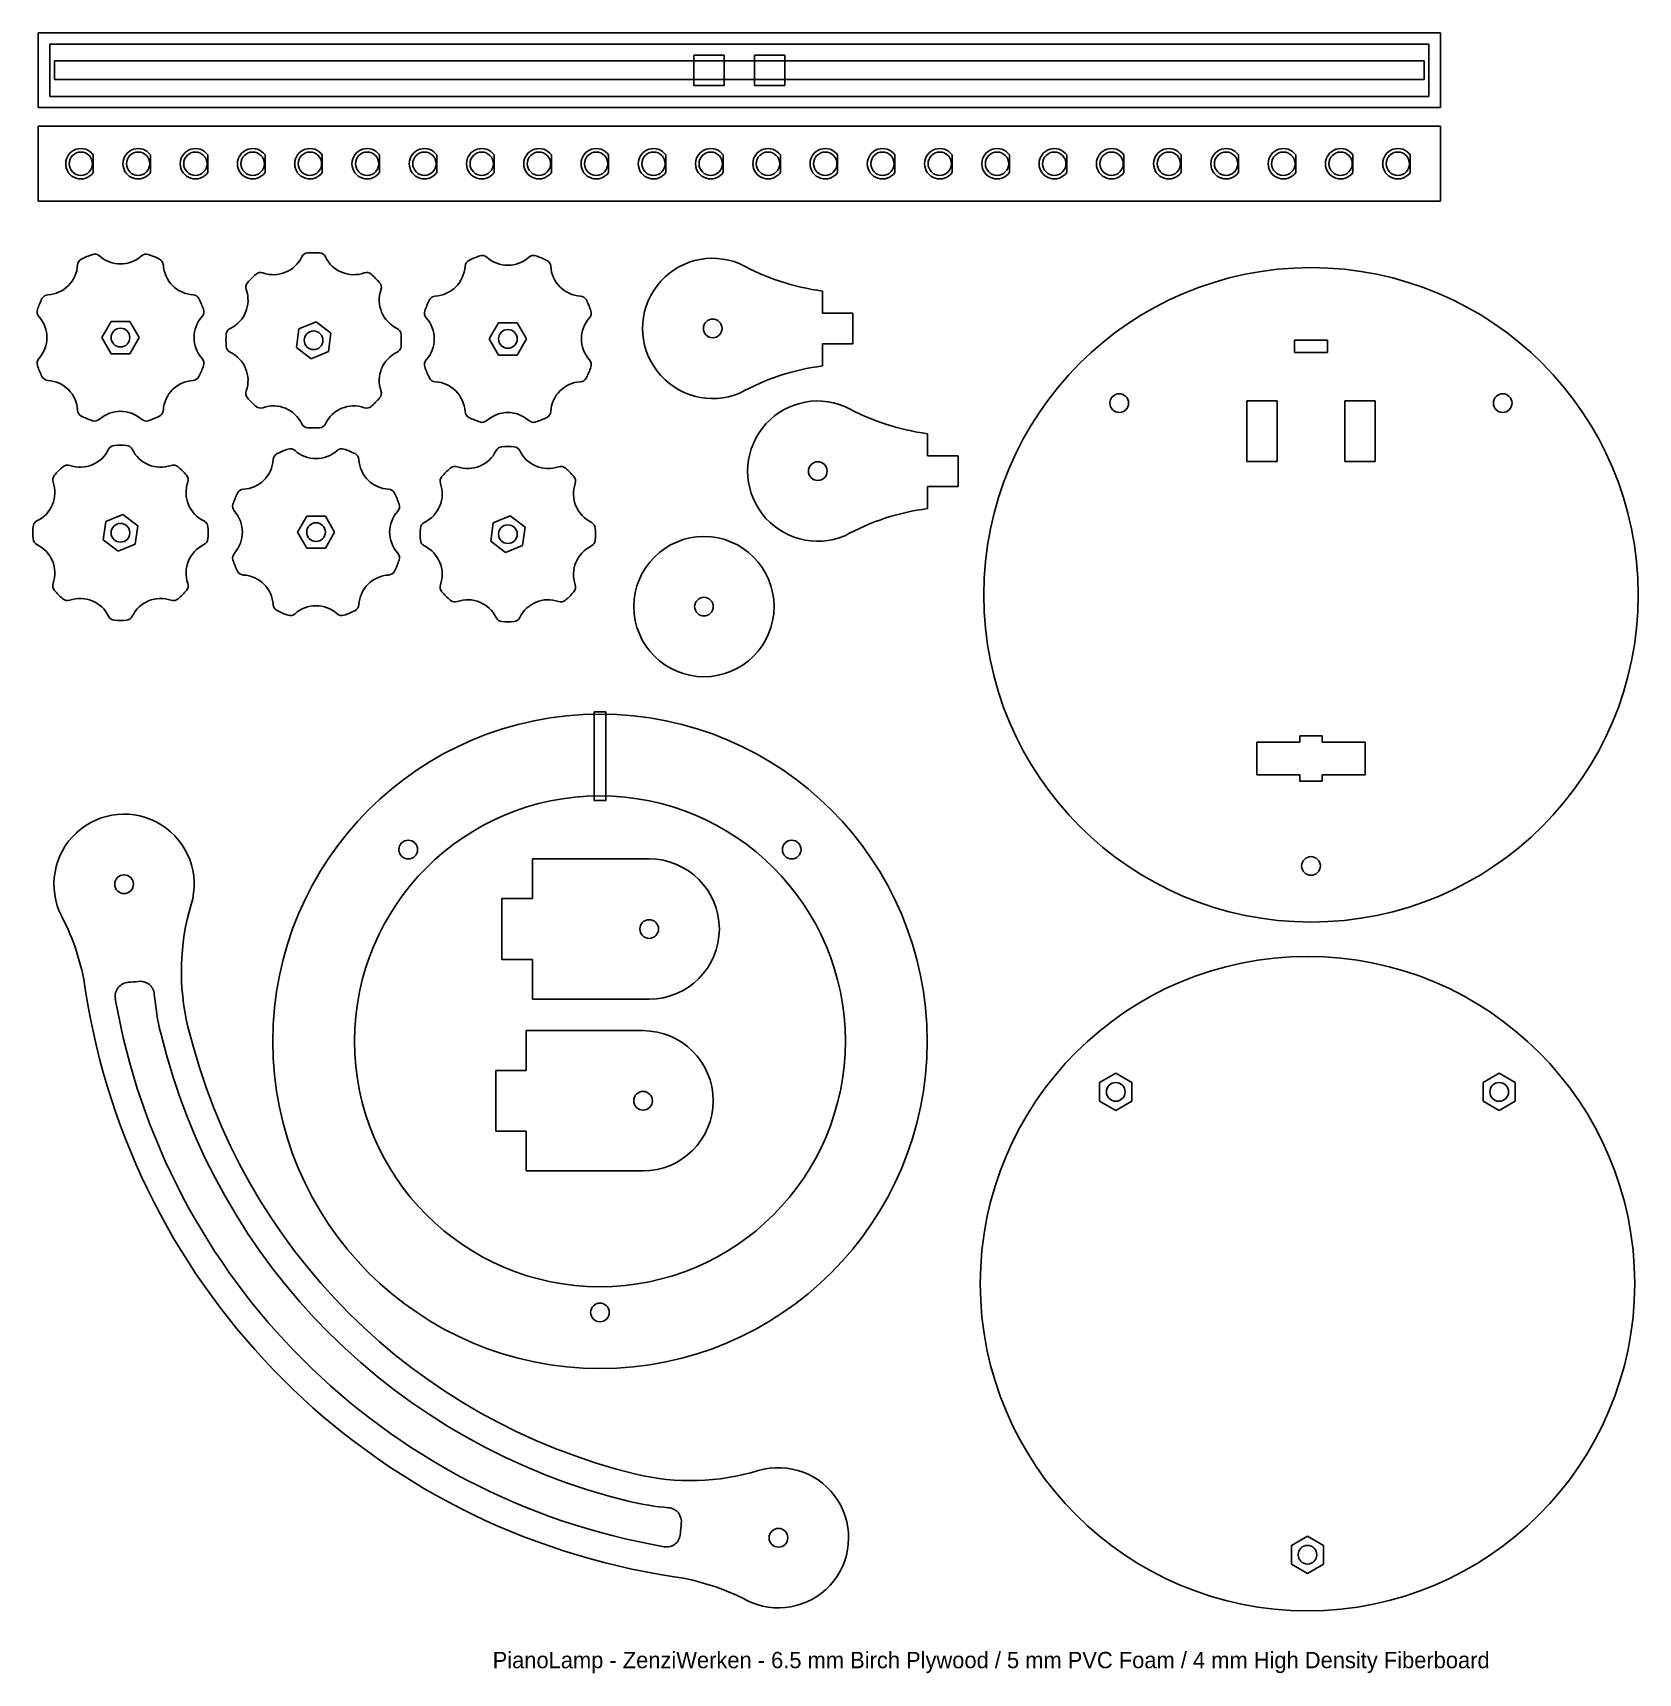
# Model space of a CAD drawing. Extents: x 26 to 369, y 16 to 367.
import ezdxf

# ---------------------------------------------------------------- set-up
doc = ezdxf.new("R2010")
doc.units = 0
doc.layers.add('STANDARD', color=7, linetype='CONTINUOUS')

msp = doc.modelspace()

# ---------------------------------------------------------------- linework, layer by layer
at = {"layer": 'STANDARD', "color": 7, "linetype": 'CONTINUOUS'}
for p, q in [((327.2, 366.5), (27.2, 366.5)), ((27.2, 366.5), (27.2, 350.5)), ((327.2, 350.5), (327.2, 366.5)), ((324.7, 364.1), (29.7, 364.1)), ((29.7, 364.1), (29.7, 352.9)), ((173.95, 361.75), (167.45, 361.75)), ((167.45, 361.75), (167.45, 355.25)), ((173.95, 361.75), (173.95, 355.25)), ((186.95, 361.75), (180.45, 361.75)), ((180.45, 355.25), (180.45, 361.75)), ((186.95, 355.25), (186.95, 361.75)), ((324.7, 352.9), (324.7, 364.1)), ((323.7, 360.5), (30.7, 360.5)), ((30.7, 360.5), (30.7, 356.5)), ((323.7, 356.5), (323.7, 360.5)), ((30.7, 356.5), (323.7, 356.5)), ((167.45, 355.25), (173.95, 355.25)), ((180.45, 355.25), (186.95, 355.25)), ((29.7, 352.9), (324.7, 352.9)), ((27.2, 350.5), (327.2, 350.5)), ((327.2, 346.5), (27.2, 346.5)), ((27.2, 346.5), (27.2, 330.5)), ((327.2, 330.5), (327.2, 346.5)), ((38.97, 340.39), (38.97, 336.62)), ((51.22, 340.39), (51.22, 336.62)), ((63.47, 340.39), (63.47, 336.62)), ((75.72, 340.39), (75.72, 336.62)), ((87.97, 340.39), (87.97, 336.62)), ((100.22, 340.39), (100.22, 336.62)), ((112.47, 340.39), (112.47, 336.62)), ((124.72, 340.39), (124.72, 336.62)), ((136.97, 340.39), (136.97, 336.62)), ((149.22, 340.39), (149.22, 336.62)), ((161.47, 340.39), (161.47, 336.62)), ((173.72, 340.39), (173.72, 336.62)), ((185.97, 340.39), (185.97, 336.62)), ((198.22, 340.39), (198.22, 336.62)), ((210.47, 340.39), (210.47, 336.62)), ((222.72, 340.39), (222.72, 336.62)), ((234.97, 340.39), (234.97, 336.62)), ((247.22, 340.39), (247.22, 336.62)), ((259.47, 340.39), (259.47, 336.62)), ((271.72, 340.39), (271.72, 336.62)), ((283.97, 340.39), (283.97, 336.62)), ((296.22, 340.39), (296.22, 336.62)), ((308.47, 340.39), (308.47, 336.62)), ((320.72, 340.39), (320.72, 336.62)), ((27.2, 330.5), (327.2, 330.5)), ((194.99, 311.26), (194.99, 306.5)), ((201.49, 306.5), (194.99, 306.5)), ((201.49, 300), (201.49, 306.5)), ((42.79, 304.75), (40.8, 301.3)), ((46.78, 304.75), (42.79, 304.75)), ((48.77, 301.3), (46.78, 304.75)), ((82.95, 303.15), (82.43, 299.2)), ((86.63, 304.67), (82.95, 303.15)), ((89.79, 302.25), (86.63, 304.67)), ((89.27, 298.3), (89.79, 302.25)), ((125.68, 304.47), (123.69, 301.02)), ((129.66, 304.47), (125.68, 304.47)), ((131.65, 301.02), (129.66, 304.47)), ((40.8, 301.3), (42.79, 297.85)), ((46.78, 297.85), (48.77, 301.3)), ((82.43, 299.2), (85.59, 296.77)), ((85.59, 296.77), (89.27, 298.3)), ((123.69, 301.02), (125.68, 297.57)), ((129.66, 297.57), (131.65, 301.02)), ((194.99, 300), (194.99, 295.25)), ((194.99, 300), (201.49, 300)), ((295.99, 300.72), (295.99, 298.12)), ((302.99, 300.72), (295.99, 300.72)), ((302.99, 298.12), (302.99, 300.72)), ((42.79, 297.85), (46.78, 297.85)), ((125.68, 297.57), (129.66, 297.57)), ((295.99, 298.12), (302.99, 298.12)), ((285.74, 287.77), (285.74, 274.77)), ((292.24, 287.77), (285.74, 287.77)), ((285.74, 287.77), (285.74, 274.77)), ((292.24, 287.77), (292.24, 274.77)), ((306.74, 287.77), (313.24, 287.77)), ((306.74, 274.77), (306.74, 287.77)), ((313.24, 274.77), (313.24, 287.77)), ((217.47, 280.74), (217.47, 275.98)), ((223.97, 275.98), (217.47, 275.98)), ((223.97, 269.48), (223.97, 275.98)), ((285.74, 274.77), (292.24, 274.77)), ((306.74, 274.77), (313.24, 274.77)), ((217.47, 269.48), (217.47, 264.73)), ((217.47, 269.48), (223.97, 269.48)), ((45.31, 263.49), (41.63, 261.96)), ((48.47, 261.06), (45.31, 263.49)), ((128.19, 263.2), (124.51, 261.68)), ((131.35, 260.78), (128.19, 263.2)), ((41.63, 261.96), (41.11, 258.01)), ((47.95, 257.11), (48.47, 261.06)), ((84.64, 263.13), (82.65, 259.68)), ((82.65, 259.68), (84.64, 256.23)), ((88.62, 263.13), (84.64, 263.13)), ((90.61, 259.68), (88.62, 263.13)), ((88.62, 256.23), (90.61, 259.68)), ((124.51, 261.68), (123.99, 257.73)), ((130.83, 256.83), (131.35, 260.78)), ((41.11, 258.01), (44.27, 255.59)), ((44.27, 255.59), (47.95, 257.11)), ((84.64, 256.23), (88.62, 256.23)), ((123.99, 257.73), (127.15, 255.3)), ((127.15, 255.3), (130.83, 256.83)), ((146.12, 221.26), (148.62, 221.26)), ((146.12, 202.25), (146.12, 221.26)), ((148.62, 221.26), (148.62, 202.25)), ((297.09, 214.77), (287.89, 214.77)), ((287.89, 214.77), (287.89, 213.27)), ((297.09, 216.12), (301.89, 216.12)), ((297.09, 214.77), (297.09, 216.12)), ((301.89, 216.12), (301.89, 214.77)), ((311.09, 214.77), (301.89, 214.77)), ((311.09, 213.27), (311.09, 214.77)), ((287.89, 213.27), (287.89, 209.27)), ((311.09, 213.27), (311.09, 209.27)), ((287.89, 209.27), (287.89, 207.77)), ((287.89, 207.77), (297.09, 207.77)), ((297.09, 206.42), (297.09, 207.77)), ((301.89, 207.77), (311.09, 207.77)), ((301.89, 207.77), (301.89, 206.42)), ((311.09, 207.77), (311.09, 209.27)), ((301.89, 206.42), (297.09, 206.42)), ((146.12, 202.25), (148.62, 202.25)), ((132.91, 189.78), (132.91, 181.28)), ((157.91, 189.78), (132.91, 189.78)), ((132.91, 181.28), (126.41, 181.28)), ((126.41, 181.28), (126.41, 168.28)), ((126.41, 168.28), (132.91, 168.28)), ((132.91, 168.28), (132.91, 159.78)), ((132.91, 159.78), (157.91, 159.78)), ((131.59, 153.04), (131.59, 144.54)), ((156.59, 153.04), (131.59, 153.04)), ((131.59, 144.54), (125.09, 144.54)), ((125.09, 144.54), (125.09, 131.54)), ((257.72, 143.92), (254.27, 141.93)), ((261.17, 141.93), (257.72, 143.92)), ((339.75, 143.92), (336.3, 141.93)), ((343.2, 141.93), (339.75, 143.92)), ((254.27, 141.93), (254.27, 137.95)), ((261.17, 137.95), (261.17, 141.93)), ((336.3, 141.93), (336.3, 137.95)), ((343.2, 137.95), (343.2, 141.93)), ((254.27, 137.95), (257.72, 135.95)), ((257.72, 135.95), (261.17, 137.95)), ((336.3, 137.95), (339.75, 135.95)), ((339.75, 135.95), (343.2, 137.95)), ((125.09, 131.54), (131.59, 131.54)), ((131.59, 131.54), (131.59, 123.04)), ((131.59, 123.04), (156.59, 123.04)), ((298.74, 44.91), (295.29, 42.92)), ((295.29, 42.92), (295.29, 38.93)), ((302.19, 42.92), (298.74, 44.91)), ((302.19, 38.93), (302.19, 42.92)), ((295.29, 38.93), (298.74, 36.94)), ((298.74, 36.94), (302.19, 38.93))]:
    msp.add_line(p, q, dxfattribs=at)
for centre, radius in [((36.32, 338.5), 2.5), ((48.57, 338.5), 2.5), ((60.82, 338.5), 2.5), ((73.07, 338.5), 2.5), ((85.32, 338.5), 2.5), ((97.57, 338.5), 2.5), ((109.82, 338.5), 2.5), ((122.07, 338.5), 2.5), ((134.32, 338.5), 2.5), ((146.57, 338.5), 2.5), ((158.82, 338.5), 2.5), ((171.07, 338.5), 2.5), ((183.32, 338.5), 2.5), ((195.57, 338.5), 2.5), ((207.82, 338.5), 2.5), ((220.07, 338.5), 2.5), ((232.32, 338.5), 2.5), ((244.57, 338.5), 2.5), ((256.82, 338.5), 2.5), ((269.07, 338.5), 2.5), ((281.32, 338.5), 2.5), ((293.57, 338.5), 2.5), ((305.82, 338.5), 2.5), ((318.07, 338.5), 2.5), ((299.49, 246.27), 70), ((44.79, 301.3), 2), ((86.11, 300.72), 2), ((127.67, 301.02), 2), ((171.49, 303.27), 2), ((258.47, 287.29), 2), ((340.5, 287.29), 2), ((193.97, 272.74), 2), ((44.79, 259.54), 2), ((86.63, 259.68), 2), ((127.67, 259.25), 2), ((169.62, 243.75), 15), ((169.62, 243.75), 2), ((147.37, 150.76), 70), ((147.37, 150.76), 52.5), ((106.36, 191.77), 2), ((188.39, 191.77), 2), ((299.49, 188.27), 2), ((45.56, 184.36), 2), ((157.91, 174.78), 2), ((298.74, 98.93), 70), ((257.72, 139.94), 2), ((339.75, 139.94), 2), ((156.59, 138.04), 2), ((147.37, 92.76), 2), ((185.56, 44.55), 2), ((298.74, 40.93), 2)]:
    msp.add_circle(centre, radius, dxfattribs=at)
for centre, radius, start, end in [((36.32, 338.5), 3.25, 35.3746, 324.6254), ((48.57, 338.5), 3.25, 35.3746, 324.6254), ((60.82, 338.5), 3.25, 35.3746, 324.6254), ((73.07, 338.5), 3.25, 35.3746, 324.6254), ((85.32, 338.5), 3.25, 35.3746, 324.6254), ((97.57, 338.5), 3.25, 35.3746, 324.6254), ((109.82, 338.5), 3.25, 35.3746, 324.6254), ((122.07, 338.5), 3.25, 35.3746, 324.6254), ((134.32, 338.5), 3.25, 35.3746, 324.6254), ((146.57, 338.5), 3.25, 35.3746, 324.6254), ((158.82, 338.5), 3.25, 35.3746, 324.6254), ((171.07, 338.5), 3.25, 35.3746, 324.6254), ((183.32, 338.5), 3.25, 35.3746, 324.6254), ((195.57, 338.5), 3.25, 35.3746, 324.6254), ((207.82, 338.5), 3.25, 35.3746, 324.6254), ((220.07, 338.5), 3.25, 35.3746, 324.6254), ((232.32, 338.5), 3.25, 35.3746, 324.6254), ((244.57, 338.5), 3.25, 35.3746, 324.6254), ((256.82, 338.5), 3.25, 35.3746, 324.6254), ((269.07, 338.5), 3.25, 35.3746, 324.6254), ((281.32, 338.5), 3.25, 35.3746, 324.6254), ((293.57, 338.5), 3.25, 35.3746, 324.6254), ((305.82, 338.5), 3.25, 35.3746, 324.6254), ((318.07, 338.5), 3.25, 35.3746, 324.6254), ((84.94, 317.93), 1.5, 93.9104, 154.3018), ((86.11, 300.72), 18.75, 86.0896, 93.9104), ((87.29, 317.93), 1.5, 25.6982, 86.0896), ((28.88, 317.21), 6.75, 273.1982, 356.8018), ((37.11, 316.75), 1.5, 116.4104, 176.8018), ((44.79, 301.3), 18.75, 108.5896, 116.4104), ((39.29, 317.65), 1.5, 48.1982, 108.5896), ((44.79, 323.8), 6.75, 228.1982, 311.8018), ((50.29, 317.65), 1.5, 71.4104, 131.8018), ((44.79, 301.3), 18.75, 63.5896, 71.4104), ((52.46, 316.75), 1.5, 3.1982, 63.5896), ((60.7, 317.21), 6.75, 183.1982, 266.8018), ((77.5, 321.51), 6.75, 250.6982, 334.3018), ((94.72, 321.51), 6.75, 205.6982, 289.3018), ((111.76, 316.93), 6.75, 273.1982, 356.8018), ((120, 316.47), 1.5, 116.4104, 176.8018), ((127.67, 301.02), 18.75, 108.5896, 116.4104), ((122.17, 317.37), 1.5, 48.1982, 108.5896), ((127.67, 323.52), 6.75, 228.1982, 311.8018), ((133.17, 317.37), 1.5, 71.4104, 131.8018), ((127.67, 301.02), 18.75, 63.5896, 71.4104), ((135.34, 316.47), 1.5, 3.1982, 63.5896), ((143.58, 316.93), 6.75, 183.1982, 266.8018), ((171.49, 303.27), 15, 67.3801, 292.6199), ((201.53, 360.83), 50, 240.9653, 262.4897), ((73.11, 312.06), 1.5, 138.9104, 199.3018), ((86.11, 300.72), 18.75, 131.0896, 138.9104), ((74.78, 313.72), 1.5, 70.6982, 131.0896), ((97.45, 313.72), 1.5, 48.9104, 109.3018), ((86.11, 300.72), 18.75, 41.0896, 48.9104), ((99.11, 312.06), 1.5, 340.6982, 41.0896), ((44.79, 301.3), 18.75, 153.5896, 161.4104), ((29.34, 308.97), 1.5, 93.1982, 153.5896), ((60.24, 308.97), 1.5, 26.4104, 86.8018), ((44.79, 301.3), 18.75, 18.5896, 26.4104), ((65.33, 309.33), 6.75, 295.6982, 19.3018), ((106.9, 309.33), 6.75, 160.6982, 244.3018), ((127.67, 301.02), 18.75, 153.5896, 161.4104), ((112.22, 308.69), 1.5, 93.1982, 153.5896), ((143.12, 308.69), 1.5, 26.4104, 86.8018), ((127.67, 301.02), 18.75, 18.5896, 26.4104), ((28.44, 306.8), 1.5, 161.4104, 221.8018), ((22.29, 301.3), 6.75, 318.1982, 41.8018), ((67.29, 301.3), 6.75, 138.1982, 221.8018), ((61.14, 306.8), 1.5, 318.1982, 18.5896), ((111.32, 306.52), 1.5, 161.4104, 221.8018), ((105.17, 301.02), 6.75, 318.1982, 41.8018), ((150.17, 301.02), 6.75, 138.1982, 221.8018), ((144.02, 306.52), 1.5, 318.1982, 18.5896), ((86.11, 300.72), 18.75, 176.0896, 183.9104), ((68.9, 301.9), 1.5, 115.6982, 176.0896), ((103.32, 301.9), 1.5, 3.9104, 64.3018), ((86.11, 300.72), 18.75, 356.0896, 3.9104), ((68.9, 299.55), 1.5, 183.9104, 244.3018), ((103.32, 299.55), 1.5, 295.6982, 356.0896), ((28.44, 295.8), 1.5, 138.1982, 198.5896), ((44.79, 301.3), 18.75, 198.5896, 206.4104), ((44.79, 301.3), 18.75, 333.5896, 341.4104), ((61.14, 295.8), 1.5, 341.4104, 41.8018), ((65.33, 292.11), 6.75, 340.6982, 64.3018), ((106.9, 292.11), 6.75, 115.6982, 199.3018), ((111.32, 295.52), 1.5, 138.1982, 198.5896), ((127.67, 301.02), 18.75, 198.5896, 206.4104), ((127.67, 301.02), 18.75, 333.5896, 341.4104), ((144.02, 295.52), 1.5, 341.4104, 41.8018), ((201.47, 245.67), 50, 97.4439, 118.9594), ((29.34, 293.63), 1.5, 206.4104, 266.8018), ((28.88, 285.39), 6.75, 3.1982, 86.8018), ((60.7, 285.39), 6.75, 93.1982, 176.8018), ((60.24, 293.63), 1.5, 273.1982, 333.5896), ((112.22, 293.34), 1.5, 206.4104, 266.8018), ((111.76, 285.11), 6.75, 3.1982, 86.8018), ((143.58, 285.11), 6.75, 93.1982, 176.8018), ((143.12, 293.34), 1.5, 273.1982, 333.5896), ((73.11, 289.39), 1.5, 160.6982, 221.0896), ((86.11, 300.72), 18.75, 221.0896, 228.9104), ((86.11, 300.72), 18.75, 311.0896, 318.9104), ((99.11, 289.39), 1.5, 318.9104, 19.3018), ((37.11, 285.85), 1.5, 183.1982, 243.5896), ((44.79, 301.3), 18.75, 243.5896, 251.4104), ((44.79, 278.8), 6.75, 48.1982, 131.8018), ((44.79, 301.3), 18.75, 288.5896, 296.4104), ((52.46, 285.85), 1.5, 296.4104, 356.8018), ((74.78, 287.72), 1.5, 228.9104, 289.3018), ((77.5, 279.94), 6.75, 25.6982, 109.3018), ((94.72, 279.94), 6.75, 70.6982, 154.3018), ((97.45, 287.72), 1.5, 250.6982, 311.0896), ((120, 285.57), 1.5, 183.1982, 243.5896), ((127.67, 278.52), 6.75, 48.1982, 131.8018), ((135.34, 285.57), 1.5, 296.4104, 356.8018), ((193.97, 272.74), 15, 67.3801, 292.6199), ((224.01, 330.31), 50, 240.9653, 262.4897), ((39.29, 284.95), 1.5, 251.4104, 311.8018), ((50.29, 284.95), 1.5, 228.1982, 288.5896), ((84.94, 283.51), 1.5, 205.6982, 266.0896), ((86.11, 300.72), 18.75, 266.0896, 273.9104), ((87.29, 283.51), 1.5, 273.9104, 334.3018), ((127.67, 301.02), 18.75, 243.5896, 251.4104), ((122.17, 284.67), 1.5, 251.4104, 311.8018), ((133.17, 284.67), 1.5, 228.1982, 288.5896), ((127.67, 301.02), 18.75, 288.5896, 296.4104), ((36.18, 280.33), 6.75, 250.6982, 334.3018), ((43.61, 276.75), 1.5, 93.9104, 154.3018), ((44.79, 259.54), 18.75, 86.0896, 93.9104), ((45.96, 276.75), 1.5, 25.6982, 86.0896), ((53.4, 280.33), 6.75, 205.6982, 289.3018), ((86.63, 259.68), 18.75, 108.5896, 116.4104), ((81.13, 276.03), 1.5, 48.1982, 108.5896), ((92.13, 276.03), 1.5, 71.4104, 131.8018), ((86.63, 259.68), 18.75, 63.5896, 71.4104), ((126.49, 276.46), 1.5, 93.9104, 154.3018), ((127.67, 259.25), 18.75, 86.0896, 93.9104), ((128.85, 276.46), 1.5, 25.6982, 86.0896), ((33.45, 272.54), 1.5, 70.6982, 131.0896), ((56.12, 272.54), 1.5, 48.9104, 109.3018), ((70.72, 275.59), 6.75, 273.1982, 356.8018), ((78.96, 275.13), 1.5, 116.4104, 176.8018), ((86.63, 282.18), 6.75, 228.1982, 311.8018), ((94.3, 275.13), 1.5, 3.1982, 63.5896), ((102.54, 275.59), 6.75, 183.1982, 266.8018), ((116.33, 272.25), 1.5, 70.6982, 131.0896), ((119.06, 280.04), 6.75, 250.6982, 334.3018), ((136.28, 280.04), 6.75, 205.6982, 289.3018), ((139.01, 272.25), 1.5, 48.9104, 109.3018), ((24, 268.15), 6.75, 295.6982, 19.3018), ((31.79, 270.88), 1.5, 138.9104, 199.3018), ((44.79, 259.54), 18.75, 131.0896, 138.9104), ((44.79, 259.54), 18.75, 41.0896, 48.9104), ((65.57, 268.15), 6.75, 160.6982, 244.3018), ((57.79, 270.88), 1.5, 340.6982, 41.0896), ((114.67, 270.59), 1.5, 138.9104, 199.3018), ((127.67, 259.25), 18.75, 131.0896, 138.9104), ((127.67, 259.25), 18.75, 41.0896, 48.9104), ((140.67, 270.59), 1.5, 340.6982, 41.0896), ((86.63, 259.68), 18.75, 153.5896, 161.4104), ((71.18, 267.35), 1.5, 93.1982, 153.5896), ((102.08, 267.35), 1.5, 26.4104, 86.8018), ((86.63, 259.68), 18.75, 18.5896, 26.4104), ((106.88, 267.86), 6.75, 295.6982, 19.3018), ((148.46, 267.86), 6.75, 160.6982, 244.3018), ((70.28, 265.18), 1.5, 161.4104, 221.8018), ((64.13, 259.68), 6.75, 318.1982, 41.8018), ((109.13, 259.68), 6.75, 138.1982, 221.8018), ((102.98, 265.18), 1.5, 318.1982, 18.5896), ((223.95, 215.15), 50, 97.4439, 118.9594), ((44.79, 259.54), 18.75, 176.0896, 183.9104), ((27.58, 260.72), 1.5, 115.6982, 176.0896), ((62, 260.72), 1.5, 3.9104, 64.3018), ((44.79, 259.54), 18.75, 356.0896, 3.9104), ((127.67, 259.25), 18.75, 176.0896, 183.9104), ((110.46, 260.43), 1.5, 115.6982, 176.0896), ((144.88, 260.43), 1.5, 3.9104, 64.3018), ((127.67, 259.25), 18.75, 356.0896, 3.9104), ((27.58, 258.36), 1.5, 183.9104, 244.3018), ((24, 250.93), 6.75, 340.6982, 64.3018), ((65.57, 250.93), 6.75, 115.6982, 199.3018), ((62, 258.36), 1.5, 295.6982, 356.0896), ((110.46, 258.08), 1.5, 183.9104, 244.3018), ((106.88, 250.64), 6.75, 340.6982, 64.3018), ((148.46, 250.64), 6.75, 115.6982, 199.3018), ((144.88, 258.08), 1.5, 295.6982, 356.0896), ((70.28, 254.18), 1.5, 138.1982, 198.5896), ((86.63, 259.68), 18.75, 198.5896, 206.4104), ((86.63, 259.68), 18.75, 333.5896, 341.4104), ((102.98, 254.18), 1.5, 341.4104, 41.8018), ((71.18, 252.01), 1.5, 206.4104, 266.8018), ((70.72, 243.77), 6.75, 3.1982, 86.8018), ((102.54, 243.77), 6.75, 93.1982, 176.8018), ((102.08, 252.01), 1.5, 273.1982, 333.5896), ((31.79, 248.2), 1.5, 160.6982, 221.0896), ((44.79, 259.54), 18.75, 221.0896, 228.9104), ((44.79, 259.54), 18.75, 311.0896, 318.9104), ((57.79, 248.2), 1.5, 318.9104, 19.3018), ((114.67, 247.92), 1.5, 160.6982, 221.0896), ((127.67, 259.25), 18.75, 221.0896, 228.9104), ((127.67, 259.25), 18.75, 311.0896, 318.9104), ((140.67, 247.92), 1.5, 318.9104, 19.3018), ((33.45, 246.54), 1.5, 228.9104, 289.3018), ((36.18, 238.75), 6.75, 25.6982, 109.3018), ((53.4, 238.75), 6.75, 70.6982, 154.3018), ((56.12, 246.54), 1.5, 250.6982, 311.0896), ((78.96, 244.23), 1.5, 183.1982, 243.5896), ((86.63, 259.68), 18.75, 243.5896, 251.4104), ((81.13, 243.33), 1.5, 251.4104, 311.8018), ((86.63, 237.18), 6.75, 48.1982, 131.8018), ((92.13, 243.33), 1.5, 228.1982, 288.5896), ((86.63, 259.68), 18.75, 288.5896, 296.4104), ((94.3, 244.23), 1.5, 296.4104, 356.8018), ((116.33, 246.25), 1.5, 228.9104, 289.3018), ((119.06, 238.47), 6.75, 25.6982, 109.3018), ((136.28, 238.47), 6.75, 70.6982, 154.3018), ((139.01, 246.25), 1.5, 250.6982, 311.0896), ((43.61, 242.33), 1.5, 205.6982, 266.0896), ((44.79, 259.54), 18.75, 266.0896, 273.9104), ((45.96, 242.33), 1.5, 273.9104, 334.3018), ((126.49, 242.04), 1.5, 205.6982, 266.0896), ((127.67, 259.25), 18.75, 266.0896, 273.9104), ((128.85, 242.04), 1.5, 273.9104, 334.3018), ((45.56, 184.36), 15, 343.2967, 207.3624), ((157.91, 174.78), 15, 270, 90), ((107.82, 165.68), 50, 163.2967, 193.6438), ((-12.16, 154.49), 50, 8.6454, 27.3624), ((185.56, 184.55), 150, 188.6454, 261.4318), ((46.65, 160.39), 3, 92.5933, 189.8679), ((45.56, 184.36), 21, 272.5933, 278.3257), ((49.04, 160.61), 3, 4.9248, 98.3257), ((185.56, 184.55), 144, 189.8679, 260.2094), ((107.82, 165.68), 56, 184.9248, 193.6438), ((185.56, 184.55), 136, 193.6438, 256.4335), ((185.56, 184.55), 130, 193.6438, 256.4335), ((156.59, 138.04), 15, 270, 90), ((166.8, 106.78), 50, 256.4335, 286.7805), ((185.56, 44.55), 15, 242.7149, 106.7805), ((166.8, 106.78), 56, 256.4335, 265.1524), ((161.81, 47.99), 3, 351.7515, 85.1524), ((185.56, 44.55), 21, 171.7515, 177.484), ((161.59, 45.6), 3, 260.2094, 357.484), ((155.77, -13.22), 50, 62.7149, 81.4318)]:
    msp.add_arc(centre, radius, start, end, dxfattribs=at)

# ---------------------------------------------------------------- texts
msp.add_text('PianoLamp - ZenziWerken - 6.5 mm Birch Plywood / 5 mm PVC Foam / 4 mm High Density Fiberboard', height=3.5, dxfattribs=at).set_placement((124.42, 16.64))

doc.saveas('drawing.dxf')
